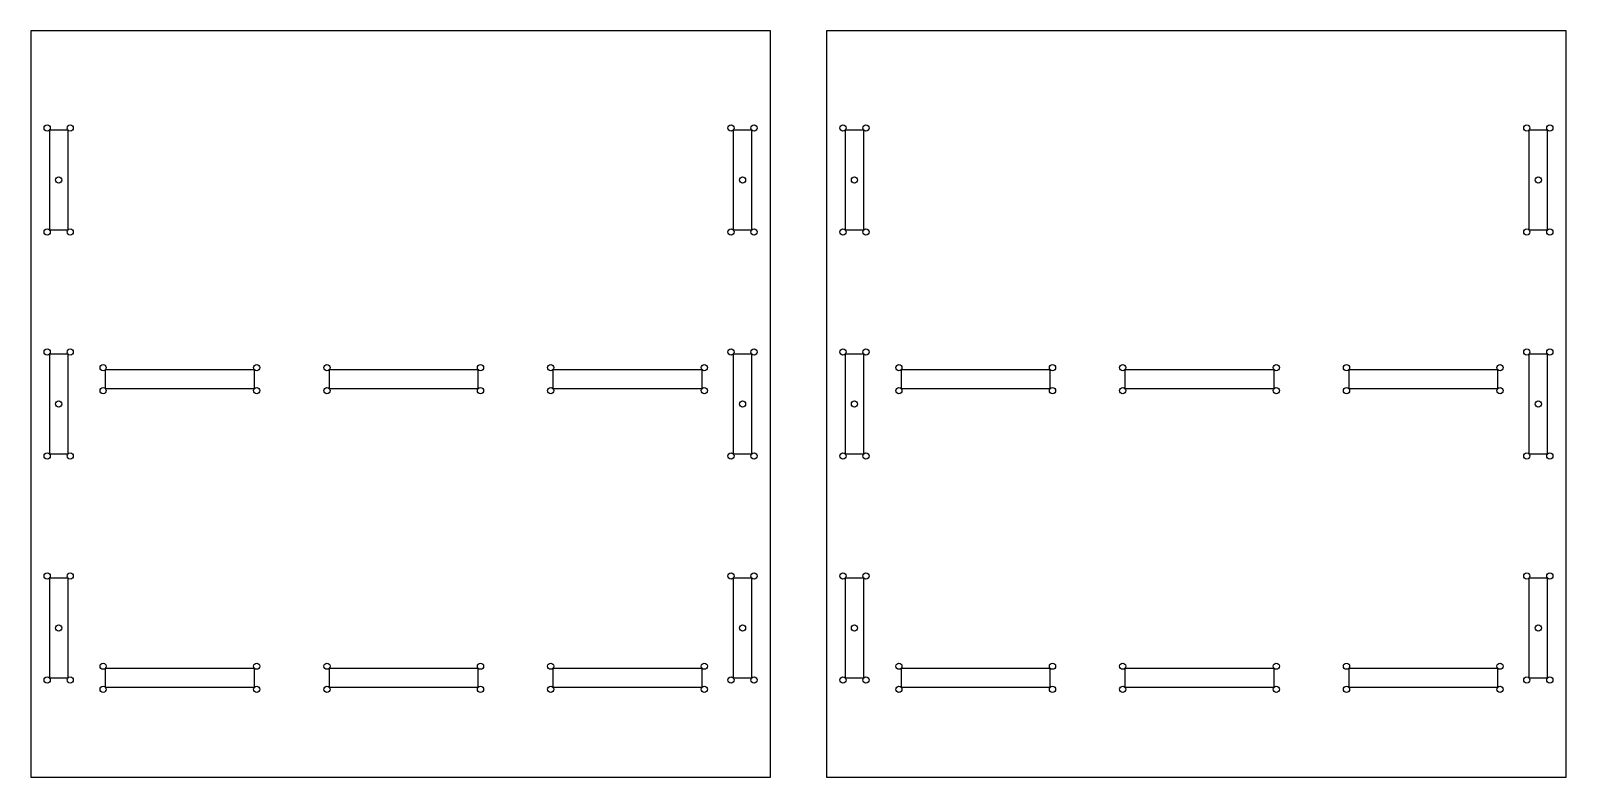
# Model space of a CAD drawing. Header units: metres. Extents: x 0 to 61.8, y 0 to 30.
import ezdxf

# ---------------------------------------------------------------- set-up
doc = ezdxf.new("R2010")
doc.units = ezdxf.units.M
doc.layers.add('CUT_BORDERS', color=7, linetype='Continuous')
doc.layers.add('CUT_HOLES', color=1, linetype='Continuous')

msp = doc.modelspace()

# ---------------------------------------------------------------- linework, layer by layer
at = {"layer": 'CUT_BORDERS'}
for points in [[(0, 0), (29.75, 0), (29.75, 30), (0, 30), (0, 0)], [(32, 0), (61.75, 0), (61.75, 30), (32, 30), (32, 0)]]:
    msp.add_lwpolyline(points, close=True, dxfattribs=at)
at = {"layer": 'CUT_HOLES'}
for points in [[(0.75, 22), (1.5, 22), (1.5, 26), (0.75, 26), (0.75, 22)], [(28.25, 22), (29, 22), (29, 26), (28.25, 26), (28.25, 22)], [(32.75, 22), (33.5, 22), (33.5, 26), (32.75, 26), (32.75, 22)], [(60.25, 22), (61, 22), (61, 26), (60.25, 26), (60.25, 22)], [(0.75, 13), (1.5, 13), (1.5, 17), (0.75, 17), (0.75, 13)], [(28.25, 13), (29, 13), (29, 17), (28.25, 17), (28.25, 13)], [(32.75, 13), (33.5, 13), (33.5, 17), (32.75, 17), (32.75, 13)], [(60.25, 13), (61, 13), (61, 17), (60.25, 17), (60.25, 13)], [(3, 15.625), (9, 15.625), (9, 16.375), (3, 16.375), (3, 15.625)], [(12, 15.625), (18, 15.625), (18, 16.375), (12, 16.375), (12, 15.625)], [(21, 15.625), (27, 15.625), (27, 16.375), (21, 16.375), (21, 15.625)], [(35, 15.625), (41, 15.625), (41, 16.375), (35, 16.375), (35, 15.625)], [(44, 15.625), (50, 15.625), (50, 16.375), (44, 16.375), (44, 15.625)], [(53, 15.625), (59, 15.625), (59, 16.375), (53, 16.375), (53, 15.625)], [(0.75, 4), (1.5, 4), (1.5, 8), (0.75, 8), (0.75, 4)], [(28.25, 4), (29, 4), (29, 8), (28.25, 8), (28.25, 4)], [(32.75, 4), (33.5, 4), (33.5, 8), (32.75, 8), (32.75, 4)], [(60.25, 4), (61, 4), (61, 8), (60.25, 8), (60.25, 4)], [(3, 3.625), (9, 3.625), (9, 4.375), (3, 4.375), (3, 3.625)], [(12, 3.625), (18, 3.625), (18, 4.375), (12, 4.375), (12, 3.625)], [(21, 3.625), (27, 3.625), (27, 4.375), (21, 4.375), (21, 3.625)], [(35, 3.625), (41, 3.625), (41, 4.375), (35, 4.375), (35, 3.625)], [(44, 3.625), (50, 3.625), (50, 4.375), (44, 4.375), (44, 3.625)], [(53, 3.625), (59, 3.625), (59, 4.375), (53, 4.375), (53, 3.625)]]:
    msp.add_lwpolyline(points, close=True, dxfattribs=at)
for centre in [(0.662, 26.088), (1.588, 26.088), (28.162, 26.088), (29.088, 26.088), (32.662, 26.088), (33.588, 26.088), (60.162, 26.088), (61.088, 26.088), (1.125, 24), (28.625, 24), (33.125, 24), (60.625, 24), (0.662, 21.912), (1.588, 21.912), (28.162, 21.912), (29.088, 21.912), (32.662, 21.912), (33.588, 21.912), (60.162, 21.912), (61.088, 21.912), (0.662, 17.088), (1.588, 17.088), (28.162, 17.088), (29.088, 17.088), (32.662, 17.088), (33.588, 17.088), (60.162, 17.088), (61.088, 17.088), (2.912, 16.463), (9.088, 16.463), (11.912, 16.463), (18.088, 16.463), (20.912, 16.463), (27.088, 16.463), (34.912, 16.463), (41.088, 16.463), (43.912, 16.463), (50.088, 16.463), (52.912, 16.463), (59.088, 16.463), (2.912, 15.537), (9.088, 15.537), (11.912, 15.537), (18.088, 15.537), (20.912, 15.537), (27.088, 15.537), (34.912, 15.537), (41.088, 15.537), (43.912, 15.537), (50.088, 15.537), (52.912, 15.537), (59.088, 15.537), (1.125, 15), (28.625, 15), (33.125, 15), (60.625, 15), (0.662, 12.912), (1.588, 12.912), (28.162, 12.912), (29.088, 12.912), (32.662, 12.912), (33.588, 12.912), (60.162, 12.912), (61.088, 12.912), (0.662, 8.088), (1.588, 8.088), (28.162, 8.088), (29.088, 8.088), (32.662, 8.088), (33.588, 8.088), (60.162, 8.088), (61.088, 8.088), (1.125, 6), (28.625, 6), (33.125, 6), (60.625, 6), (2.912, 4.463), (9.088, 4.463), (11.912, 4.463), (18.088, 4.463), (20.912, 4.463), (27.088, 4.463), (34.912, 4.463), (41.088, 4.463), (43.912, 4.463), (50.088, 4.463), (52.912, 4.463), (59.088, 4.463), (0.662, 3.912), (1.588, 3.912), (28.162, 3.912), (29.088, 3.912), (32.662, 3.912), (33.588, 3.912), (60.162, 3.912), (61.088, 3.912), (2.912, 3.537), (9.088, 3.537), (11.912, 3.537), (18.088, 3.537), (20.912, 3.537), (27.088, 3.537), (34.912, 3.537), (41.088, 3.537), (43.912, 3.537), (50.088, 3.537), (52.912, 3.537), (59.088, 3.537)]:
    msp.add_circle(centre, 0.125, dxfattribs=at)

doc.saveas('drawing.dxf')
